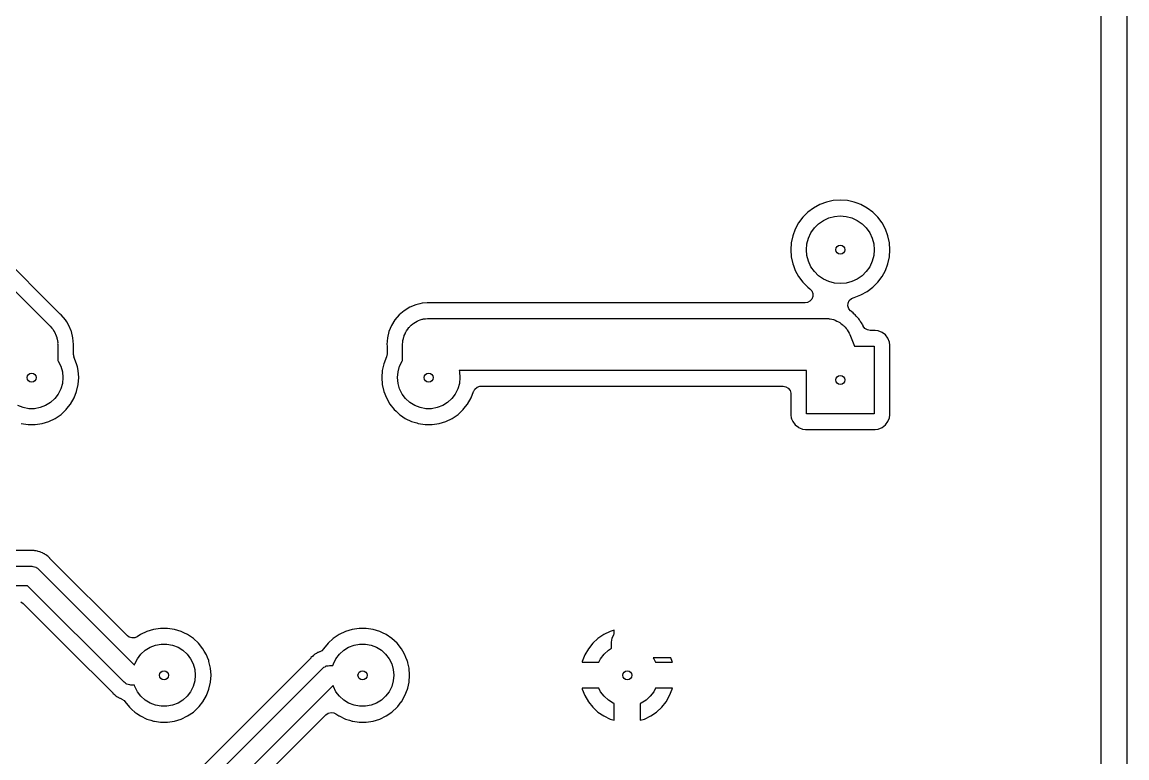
# Model space of a CAD drawing. Extents: x 0.79 to 9.84, y -6.5 to -0.79.
# Drawn here: x 8.173 to 9.843, y -3.012 to -1.9 of the extents above; entities that cross this region are included whole.
import ezdxf

# ---------------------------------------------------------------- set-up
doc = ezdxf.new("R2010")
doc.units = 0
doc.header["$MEASUREMENT"] = 0
doc.layers.add('BLACK', color=7, linetype='CONTINUOUS')

msp = doc.modelspace()

# ---------------------------------------------------------------- linework, layer by layer
at = {"layer": 'BLACK', "linetype": 'CONTINUOUS'}
for p, q in [((9.8425, -0.7874), (9.8425, -6.4961)), ((9.8031, -0.8385), (9.8031, -6.4449)), ((7.8249, -1.9693), (8.2152, -2.3596)), ((8.2299, -2.3408), (7.8539, -1.9647)), ((9.3988, -2.1698), (9.3883, -2.1721)), ((9.4094, -2.1691), (9.3988, -2.1698)), ((9.3988, -2.1698), (9.3988, -2.1698)), ((9.4201, -2.1698), (9.4094, -2.1691)), ((9.4094, -2.1691), (9.4094, -2.1691)), ((9.4306, -2.1721), (9.4201, -2.1698)), ((9.4201, -2.1698), (9.4201, -2.1698)), ((9.3689, -2.181), (9.3603, -2.1874)), ((9.3783, -2.1759), (9.3689, -2.181)), ((9.3689, -2.181), (9.3689, -2.181)), ((9.3883, -2.1721), (9.3783, -2.1759)), ((9.4348, -2.1737), (9.4306, -2.1721)), ((9.4406, -2.1759), (9.4348, -2.1737)), ((9.45, -2.181), (9.4406, -2.1759)), ((9.4406, -2.1759), (9.4406, -2.1759)), ((9.4406, -2.1759), (9.4406, -2.1759)), ((9.4586, -2.1874), (9.45, -2.181)), ((9.45, -2.181), (9.45, -2.181)), ((9.3463, -2.2035), (9.3412, -2.2129)), ((9.3528, -2.195), (9.3463, -2.2035)), ((9.3463, -2.2035), (9.3463, -2.2035)), ((9.3603, -2.1874), (9.3528, -2.195)), ((9.3766, -2.2049), (9.3839, -2.1998)), ((9.3839, -2.1998), (9.3919, -2.196)), ((9.3919, -2.196), (9.4006, -2.1937)), ((9.4006, -2.1937), (9.4094, -2.1929)), ((9.4094, -2.1929), (9.4183, -2.1937)), ((9.4183, -2.1937), (9.427, -2.196)), ((9.427, -2.196), (9.435, -2.1998)), ((9.435, -2.1998), (9.4423, -2.2049)), ((9.4661, -2.195), (9.4586, -2.1874)), ((9.4586, -2.1874), (9.4586, -2.1874)), ((9.4726, -2.2035), (9.4661, -2.195)), ((9.4777, -2.2129), (9.4726, -2.2035)), ((9.3412, -2.2129), (9.3375, -2.223)), ((9.3614, -2.2266), (9.3651, -2.2185)), ((9.3651, -2.2185), (9.3702, -2.2112)), ((9.3702, -2.2112), (9.3766, -2.2049)), ((9.4423, -2.2049), (9.4487, -2.2112)), ((9.4487, -2.2112), (9.4538, -2.2185)), ((9.4538, -2.2185), (9.4575, -2.2266)), ((9.4814, -2.223), (9.4777, -2.2129)), ((9.3352, -2.2334), (9.3344, -2.2441)), ((9.3375, -2.223), (9.3352, -2.2334)), ((9.3352, -2.2334), (9.3352, -2.2334)), ((9.3583, -2.2441), (9.359, -2.2352)), ((9.359, -2.2352), (9.3614, -2.2266)), ((9.4575, -2.2266), (9.4599, -2.2352)), ((9.4599, -2.2352), (9.4606, -2.2441)), ((9.4837, -2.2334), (9.4814, -2.223)), ((9.4845, -2.2441), (9.4837, -2.2334)), ((9.3344, -2.2441), (9.3344, -2.2441)), ((9.3344, -2.2441), (9.3352, -2.2548)), ((9.359, -2.253), (9.3583, -2.2441)), ((9.3614, -2.2616), (9.359, -2.253)), ((9.4599, -2.253), (9.4575, -2.2616)), ((9.4606, -2.2441), (9.4599, -2.253)), ((9.4837, -2.2548), (9.4845, -2.2441)), ((9.3352, -2.2548), (9.3352, -2.2548)), ((9.3352, -2.2548), (9.3375, -2.2652)), ((9.3375, -2.2652), (9.3385, -2.2681)), ((9.3385, -2.2681), (9.3412, -2.2753)), ((9.3651, -2.2697), (9.3614, -2.2616)), ((9.3702, -2.277), (9.3651, -2.2697)), ((9.4538, -2.2697), (9.4487, -2.277)), ((9.4575, -2.2616), (9.4538, -2.2697)), ((9.4777, -2.2753), (9.4814, -2.2652)), ((9.4814, -2.2652), (9.4837, -2.2548)), ((9.3412, -2.2753), (9.3412, -2.2753)), ((9.3412, -2.2753), (9.3412, -2.2753)), ((9.3412, -2.2753), (9.3463, -2.2847)), ((9.3463, -2.2847), (9.3463, -2.2847)), ((9.3463, -2.2847), (9.3528, -2.2932)), ((9.3766, -2.2833), (9.3702, -2.277)), ((9.3839, -2.2884), (9.3766, -2.2833)), ((9.4423, -2.2833), (9.435, -2.2884)), ((9.4487, -2.277), (9.4423, -2.2833)), ((9.4661, -2.2932), (9.4726, -2.2847)), ((9.4726, -2.2847), (9.4777, -2.2753)), ((9.3528, -2.2932), (9.3603, -2.3008)), ((9.3603, -2.3008), (9.3635, -2.3032)), ((9.3635, -2.3032), (9.3665, -2.3064)), ((9.3919, -2.2922), (9.3839, -2.2884)), ((9.4006, -2.2945), (9.3919, -2.2922)), ((9.4094, -2.2953), (9.4006, -2.2945)), ((9.4183, -2.2945), (9.4094, -2.2953)), ((9.427, -2.2922), (9.4183, -2.2945)), ((9.435, -2.2884), (9.427, -2.2922)), ((9.45, -2.3072), (9.4586, -2.3008)), ((9.4586, -2.3008), (9.4661, -2.2932)), ((9.3665, -2.3188), (9.3636, -2.322)), ((9.3665, -2.3064), (9.368, -2.3104)), ((9.3681, -2.3147), (9.3665, -2.3188)), ((9.368, -2.3104), (9.3681, -2.3147)), ((9.423, -2.3209), (9.4261, -2.3179)), ((9.4261, -2.3179), (9.4301, -2.3162)), ((9.4301, -2.3162), (9.4306, -2.3161)), ((9.4306, -2.3161), (9.4406, -2.3123)), ((9.4406, -2.3123), (9.45, -2.3072)), ((8.7502, -2.3363), (8.7427, -2.3427)), ((8.7587, -2.3311), (8.7502, -2.3363)), ((8.7502, -2.3363), (8.7502, -2.3363)), ((8.7679, -2.3273), (8.7587, -2.3311)), ((8.7587, -2.3311), (8.7587, -2.3311)), ((8.7739, -2.3258), (8.7679, -2.3273)), ((8.7775, -2.325), (8.7739, -2.3258)), ((8.7849, -2.3244), (8.7775, -2.325)), ((8.7775, -2.325), (8.7775, -2.325)), ((8.7775, -2.325), (8.7775, -2.325)), ((8.7775, -2.325), (8.7775, -2.325)), ((8.7862, -2.3243), (8.7849, -2.3244)), ((8.7849, -2.3244), (8.7849, -2.3244)), ((8.7874, -2.3242), (8.7862, -2.3243)), ((8.7894, -2.3244), (8.7874, -2.3242)), ((8.7874, -2.3242), (8.7874, -2.3242)), ((8.7903, -2.3244), (8.7894, -2.3244)), ((9.3565, -2.3244), (8.7903, -2.3244)), ((9.3598, -2.3239), (9.3565, -2.3244)), ((9.3636, -2.322), (9.3598, -2.3239)), ((9.4209, -2.3291), (9.4212, -2.3248)), ((9.4223, -2.3333), (9.4209, -2.3291)), ((9.4212, -2.3248), (9.423, -2.3209)), ((9.425, -2.3366), (9.4223, -2.3333)), ((9.4261, -2.3376), (9.425, -2.3366)), ((8.2306, -2.3414), (8.2299, -2.3408)), ((8.2321, -2.3427), (8.2306, -2.3414)), ((8.2385, -2.3502), (8.2321, -2.3427)), ((8.2321, -2.3427), (8.2321, -2.3427)), ((8.2404, -2.3532), (8.2385, -2.3502)), ((8.2385, -2.3502), (8.2385, -2.3502)), ((8.2385, -2.3502), (8.2385, -2.3502)), ((8.2435, -2.3584), (8.2404, -2.3532)), ((8.7363, -2.3502), (8.7311, -2.3587)), ((8.7427, -2.3427), (8.7363, -2.3502)), ((8.7363, -2.3502), (8.7363, -2.3502)), ((8.7427, -2.3427), (8.7427, -2.3427)), ((8.7649, -2.3551), (8.7675, -2.3536)), ((8.7675, -2.3536), (8.7701, -2.3521)), ((8.7701, -2.3521), (8.771, -2.3517)), ((8.771, -2.3517), (8.7719, -2.3512)), ((8.7719, -2.3512), (8.7747, -2.3503)), ((8.7747, -2.3503), (8.7775, -2.3493)), ((8.7775, -2.3493), (8.7785, -2.3491)), ((8.7785, -2.3491), (8.7795, -2.3488)), ((8.7795, -2.3488), (8.7825, -2.3485)), ((8.7825, -2.3485), (8.7854, -2.3481)), ((8.7854, -2.3481), (8.7864, -2.3481)), ((8.7864, -2.3481), (8.7874, -2.348)), ((8.7874, -2.348), (9.3874, -2.348)), ((9.3874, -2.348), (9.3914, -2.3482)), ((9.3914, -2.3482), (9.3926, -2.3485)), ((9.3926, -2.3485), (9.3939, -2.3486)), ((9.3939, -2.3486), (9.3965, -2.3493)), ((9.3965, -2.3493), (9.3992, -2.3498)), ((9.3992, -2.3498), (9.4004, -2.3503)), ((9.4004, -2.3503), (9.4016, -2.3507)), ((9.4016, -2.3507), (9.404, -2.3519)), ((9.404, -2.3519), (9.4065, -2.353)), ((9.4065, -2.353), (9.4076, -2.3537)), ((9.4076, -2.3537), (9.4087, -2.3543)), ((9.4269, -2.3382), (9.4261, -2.3376)), ((9.4286, -2.3394), (9.4269, -2.3382)), ((9.4299, -2.3408), (9.4286, -2.3394)), ((9.4306, -2.3414), (9.4299, -2.3408)), ((9.4321, -2.3427), (9.4306, -2.3414)), ((9.4335, -2.3443), (9.4321, -2.3427)), ((9.4321, -2.3427), (9.4321, -2.3427)), ((9.4341, -2.345), (9.4335, -2.3443)), ((9.4346, -2.3455), (9.4341, -2.345)), ((9.4356, -2.3465), (9.4346, -2.3455)), ((9.4367, -2.348), (9.4356, -2.3465)), ((9.4373, -2.3488), (9.4367, -2.348)), ((9.4385, -2.3502), (9.4373, -2.3488)), ((9.4396, -2.352), (9.4385, -2.3502)), ((9.4385, -2.3502), (9.4385, -2.3502)), ((9.4385, -2.3502), (9.4385, -2.3502)), ((9.4401, -2.3528), (9.4396, -2.352)), ((9.4414, -2.3545), (9.4401, -2.3528)), ((8.2152, -2.3596), (8.2179, -2.3625)), ((8.2179, -2.3625), (8.2187, -2.3638)), ((8.2187, -2.3638), (8.2197, -2.3649)), ((8.2197, -2.3649), (8.2209, -2.3671)), ((8.2209, -2.3671), (8.2223, -2.3692)), ((8.2223, -2.3692), (8.2229, -2.3706)), ((8.2229, -2.3706), (8.2236, -2.3719)), ((8.2437, -2.3587), (8.2435, -2.3584)), ((8.2471, -2.3667), (8.2437, -2.3587)), ((8.2475, -2.3679), (8.2471, -2.3667)), ((8.2498, -2.3775), (8.2475, -2.3679)), ((8.7273, -2.3679), (8.725, -2.3775)), ((8.7311, -2.3587), (8.7273, -2.3679)), ((8.7311, -2.3587), (8.7311, -2.3587)), ((8.7518, -2.371), (8.753, -2.3683)), ((8.753, -2.3683), (8.7535, -2.3675)), ((8.7535, -2.3675), (8.754, -2.3666)), ((8.754, -2.3666), (8.7558, -2.3642)), ((8.7558, -2.3642), (8.7575, -2.3618)), ((8.7575, -2.3618), (8.7583, -2.3611)), ((8.7583, -2.3611), (8.7589, -2.3603)), ((8.7589, -2.3603), (8.7611, -2.3583)), ((8.7611, -2.3583), (8.7633, -2.3563)), ((8.7633, -2.3563), (8.7642, -2.3557)), ((8.7642, -2.3557), (8.7649, -2.3551)), ((9.4087, -2.3543), (9.4108, -2.356)), ((9.4108, -2.356), (9.413, -2.3575)), ((9.413, -2.3575), (9.4139, -2.3585)), ((9.4139, -2.3585), (9.4149, -2.3593)), ((9.4149, -2.3593), (9.4167, -2.3613)), ((9.4167, -2.3613), (9.4185, -2.3633)), ((9.4185, -2.3633), (9.4192, -2.3644)), ((9.4192, -2.3644), (9.42, -2.3654)), ((9.42, -2.3654), (9.4213, -2.3678)), ((9.4213, -2.3678), (9.4227, -2.3701)), ((9.4227, -2.3701), (9.4232, -2.3713)), ((9.4422, -2.3562), (9.4414, -2.3545)), ((9.4414, -2.3545), (9.4414, -2.3545)), ((9.4427, -2.357), (9.4422, -2.3562)), ((9.4437, -2.3587), (9.4427, -2.357)), ((9.4438, -2.3589), (9.4437, -2.3587)), ((9.4437, -2.3587), (9.4437, -2.3587)), ((9.4437, -2.3587), (9.4437, -2.3587)), ((9.4441, -2.3596), (9.4438, -2.3589)), ((9.4467, -2.363), (9.4441, -2.3596)), ((9.4504, -2.3653), (9.4467, -2.363)), ((9.4547, -2.3661), (9.4504, -2.3653)), ((9.4622, -2.3661), (9.4547, -2.3661)), ((9.4668, -2.3667), (9.4622, -2.3661)), ((9.4622, -2.3661), (9.4622, -2.3661)), ((9.4726, -2.3691), (9.4668, -2.3667)), ((9.4668, -2.3667), (9.4668, -2.3667)), ((9.4775, -2.3729), (9.4726, -2.3691)), ((9.4726, -2.3691), (9.4726, -2.3691)), ((8.2236, -2.3719), (8.2243, -2.3743)), ((8.2243, -2.3743), (8.2253, -2.3766)), ((8.2253, -2.3766), (8.2255, -2.378)), ((8.2255, -2.378), (8.226, -2.3795)), ((8.226, -2.3795), (8.2262, -2.382)), ((8.2262, -2.382), (8.2267, -2.3844)), ((8.2267, -2.3844), (8.2266, -2.3859)), ((8.2266, -2.3859), (8.2268, -2.3874)), ((8.2268, -2.3874), (8.2268, -2.4115)), ((8.2506, -2.3874), (8.2498, -2.3775)), ((8.2498, -2.3775), (8.2498, -2.3775)), ((8.2498, -2.3775), (8.2498, -2.3775)), ((8.2504, -2.3894), (8.2506, -2.3874)), ((8.2506, -2.3874), (8.2506, -2.3874)), ((8.725, -2.3775), (8.7242, -2.3874)), ((8.7242, -2.3874), (8.7242, -2.3874)), ((8.7242, -2.3874), (8.7244, -2.3894)), ((8.725, -2.3775), (8.725, -2.3775)), ((8.748, -2.3874), (8.7482, -2.3834)), ((8.748, -2.4115), (8.748, -2.3874)), ((8.7482, -2.3834), (8.7484, -2.3824)), ((8.7484, -2.3824), (8.7485, -2.3814)), ((8.7485, -2.3814), (8.7492, -2.3785)), ((8.7492, -2.3785), (8.7498, -2.3756)), ((8.7498, -2.3756), (8.7502, -2.3747)), ((8.7502, -2.3747), (8.7505, -2.3737)), ((8.7505, -2.3737), (8.7518, -2.371)), ((9.4232, -2.3713), (9.4238, -2.3724)), ((9.4238, -2.3724), (9.431, -2.3898)), ((9.4813, -2.3778), (9.4775, -2.3729)), ((9.4775, -2.3729), (9.4775, -2.3729)), ((9.4837, -2.3836), (9.4813, -2.3778)), ((9.4813, -2.3778), (9.4813, -2.3778)), ((9.4843, -2.3882), (9.4837, -2.3836)), ((8.2504, -2.3903), (8.2504, -2.3894)), ((8.2504, -2.4017), (8.2504, -2.3903)), ((8.2504, -2.4027), (8.2504, -2.4017)), ((8.2514, -2.4061), (8.2504, -2.4027)), ((8.7244, -2.4017), (8.7236, -2.406)), ((8.7244, -2.3894), (8.7244, -2.3903)), ((8.7244, -2.3903), (8.7244, -2.4017)), ((9.431, -2.3898), (9.4606, -2.3898)), ((9.4606, -2.3898), (9.4606, -2.4921)), ((9.4843, -2.4937), (9.4843, -2.3882)), ((8.2268, -2.4115), (8.2276, -2.4125)), ((8.2276, -2.4125), (8.2315, -2.4203)), ((8.2315, -2.4203), (8.2338, -2.4287)), ((8.2553, -2.4164), (8.2513, -2.4061)), ((8.2513, -2.4061), (8.2514, -2.4061)), ((8.2564, -2.4212), (8.2553, -2.4164)), ((8.7195, -2.4164), (8.7171, -2.4268)), ((8.7235, -2.4062), (8.7195, -2.4164)), ((8.7236, -2.406), (8.7235, -2.4062)), ((8.741, -2.4287), (8.7433, -2.4203)), ((8.7433, -2.4203), (8.7472, -2.4125)), ((8.7472, -2.4125), (8.748, -2.4115)), ((8.2338, -2.4287), (8.2346, -2.4374)), ((8.2346, -2.4374), (8.2338, -2.4461)), ((8.2577, -2.4268), (8.2564, -2.4212)), ((8.2585, -2.4374), (8.2577, -2.4268)), ((8.2577, -2.448), (8.2585, -2.4374)), ((8.7171, -2.4268), (8.7163, -2.4374)), ((8.7163, -2.4374), (8.7171, -2.448)), ((8.7402, -2.4374), (8.741, -2.4287)), ((8.741, -2.4461), (8.7402, -2.4374)), ((9.3583, -2.4268), (8.8333, -2.4268)), ((8.8333, -2.4268), (8.8338, -2.4287)), ((8.8338, -2.4287), (8.8346, -2.4374)), ((8.8346, -2.4374), (8.8338, -2.4461)), ((9.3583, -2.4921), (9.3583, -2.4268)), ((8.2338, -2.4461), (8.2315, -2.4545)), ((8.2553, -2.4584), (8.2577, -2.448)), ((8.7171, -2.448), (8.7195, -2.4584)), ((8.7433, -2.4545), (8.741, -2.4461)), ((8.8338, -2.4461), (8.8315, -2.4545)), ((8.8572, -2.4549), (8.8605, -2.452)), ((8.8605, -2.452), (8.8646, -2.4506)), ((8.8646, -2.4506), (8.8665, -2.4504)), ((8.8665, -2.4504), (9.3229, -2.4504)), ((9.3229, -2.4504), (9.3271, -2.4512)), ((9.3271, -2.4512), (9.3308, -2.4535)), ((9.3308, -2.4535), (9.3334, -2.4569)), ((8.2223, -2.4692), (8.2159, -2.4751)), ((8.2276, -2.4623), (8.2223, -2.4692)), ((8.2315, -2.4545), (8.2276, -2.4623)), ((8.2461, -2.4774), (8.2514, -2.4682)), ((8.2514, -2.4682), (8.2553, -2.4584)), ((8.7195, -2.4584), (8.7234, -2.4682)), ((8.7234, -2.4682), (8.7234, -2.4682)), ((8.7234, -2.4682), (8.7287, -2.4774)), ((8.7472, -2.4623), (8.7433, -2.4545)), ((8.7525, -2.4692), (8.7472, -2.4623)), ((8.7589, -2.4751), (8.7525, -2.4692)), ((8.8223, -2.4692), (8.8159, -2.4751)), ((8.8276, -2.4623), (8.8223, -2.4692)), ((8.8315, -2.4545), (8.8276, -2.4623)), ((8.8461, -2.4774), (8.8514, -2.4682)), ((8.8514, -2.4682), (8.8553, -2.4584)), ((8.8553, -2.4584), (8.8555, -2.4579)), ((8.8553, -2.4584), (8.8553, -2.4584)), ((8.8555, -2.4579), (8.8556, -2.458)), ((8.8556, -2.458), (8.8572, -2.4549)), ((9.3334, -2.4569), (9.3346, -2.4611)), ((9.3346, -2.4611), (9.3346, -2.4622)), ((9.3346, -2.4622), (9.3346, -2.4937)), ((8.1745, -2.4828), (8.1663, -2.4797)), ((8.183, -2.4844), (8.1745, -2.4828)), ((8.1918, -2.4844), (8.183, -2.4844)), ((8.2003, -2.4828), (8.1918, -2.4844)), ((8.2085, -2.4797), (8.2003, -2.4828)), ((8.2159, -2.4751), (8.2085, -2.4797)), ((8.2317, -2.493), (8.2395, -2.4858)), ((8.2395, -2.4858), (8.2407, -2.4842)), ((8.2407, -2.4842), (8.2461, -2.4774)), ((8.2461, -2.4774), (8.2461, -2.4774)), ((8.2461, -2.4774), (8.2461, -2.4774)), ((8.7287, -2.4774), (8.7353, -2.4858)), ((8.7353, -2.4858), (8.7382, -2.4884)), ((8.7663, -2.4797), (8.7589, -2.4751)), ((8.7745, -2.4828), (8.7663, -2.4797)), ((8.783, -2.4844), (8.7745, -2.4828)), ((8.7918, -2.4844), (8.783, -2.4844)), ((8.8003, -2.4828), (8.7918, -2.4844)), ((8.8085, -2.4797), (8.8003, -2.4828)), ((8.8159, -2.4751), (8.8085, -2.4797)), ((8.8317, -2.493), (8.8395, -2.4858)), ((8.8395, -2.4858), (8.8407, -2.4842)), ((8.8407, -2.4842), (8.8461, -2.4774)), ((8.8461, -2.4774), (8.8461, -2.4774)), ((8.8461, -2.4774), (8.8461, -2.4774)), ((8.2032, -2.5067), (8.2134, -2.5036)), ((8.2134, -2.5036), (8.2229, -2.499)), ((8.2229, -2.499), (8.2317, -2.493)), ((8.7382, -2.4884), (8.7431, -2.493)), ((8.7431, -2.493), (8.7449, -2.4942)), ((8.7449, -2.4942), (8.7519, -2.499)), ((8.7519, -2.499), (8.7519, -2.499)), ((8.7519, -2.499), (8.7519, -2.499)), ((8.7519, -2.499), (8.7614, -2.5036)), ((8.7614, -2.5036), (8.7614, -2.5036)), ((8.7614, -2.5036), (8.7614, -2.5036)), ((8.7614, -2.5036), (8.7692, -2.506)), ((8.8032, -2.5067), (8.8134, -2.5036)), ((8.8134, -2.5036), (8.8229, -2.499)), ((8.8229, -2.499), (8.8317, -2.493)), ((9.3346, -2.4937), (9.3347, -2.4942)), ((9.3347, -2.4942), (9.3352, -2.4983)), ((9.3352, -2.4983), (9.3358, -2.4996)), ((9.3358, -2.4996), (9.3376, -2.504)), ((9.3376, -2.504), (9.3376, -2.504)), ((9.3376, -2.504), (9.3376, -2.504)), ((9.3376, -2.504), (9.3414, -2.509)), ((9.4606, -2.4921), (9.3583, -2.4921)), ((9.4775, -2.509), (9.4813, -2.504)), ((9.4813, -2.504), (9.4837, -2.4983)), ((9.4837, -2.4983), (9.4843, -2.4937)), ((8.1716, -2.5067), (8.175, -2.5072)), ((8.175, -2.5072), (8.1821, -2.5083)), ((8.1821, -2.5083), (8.1821, -2.5083)), ((8.1821, -2.5083), (8.1821, -2.5083)), ((8.1821, -2.5083), (8.1927, -2.5083)), ((8.1927, -2.5083), (8.2032, -2.5067)), ((8.1927, -2.5083), (8.1927, -2.5083)), ((8.7692, -2.506), (8.7716, -2.5067)), ((8.7716, -2.5067), (8.7716, -2.5067)), ((8.7716, -2.5067), (8.7716, -2.5067)), ((8.7716, -2.5067), (8.775, -2.5072)), ((8.775, -2.5072), (8.7821, -2.5083)), ((8.7821, -2.5083), (8.7821, -2.5083)), ((8.7821, -2.5083), (8.7821, -2.5083)), ((8.7821, -2.5083), (8.7927, -2.5083)), ((8.7927, -2.5083), (8.8032, -2.5067)), ((8.7927, -2.5083), (8.7927, -2.5083)), ((9.3414, -2.509), (9.3414, -2.509)), ((9.3414, -2.509), (9.346, -2.5125)), ((9.346, -2.5125), (9.3463, -2.5128)), ((9.3463, -2.5128), (9.3463, -2.5128)), ((9.3463, -2.5128), (9.3463, -2.5128)), ((9.3463, -2.5128), (9.3515, -2.5149)), ((9.3515, -2.5149), (9.3521, -2.5152)), ((9.3521, -2.5152), (9.3567, -2.5158)), ((9.3567, -2.5158), (9.4622, -2.5158)), ((9.4622, -2.5158), (9.4668, -2.5152)), ((9.4668, -2.5152), (9.4726, -2.5128)), ((9.4726, -2.5128), (9.4775, -2.509)), ((8.1842, -2.699), (7.7852, -2.699)), ((8.1857, -2.6989), (8.1842, -2.699)), ((8.1861, -2.6989), (8.1857, -2.6989)), ((8.1864, -2.6988), (8.1861, -2.6989)), ((8.1872, -2.6989), (8.1864, -2.6988)), ((8.1864, -2.6988), (8.1864, -2.6988)), ((8.1884, -2.699), (8.1872, -2.6989)), ((8.1893, -2.699), (8.1884, -2.699)), ((8.1913, -2.699), (8.1893, -2.699)), ((8.192, -2.6991), (8.1913, -2.699)), ((8.1913, -2.699), (8.1913, -2.699)), ((8.1935, -2.6993), (8.192, -2.6991)), ((8.1942, -2.6994), (8.1935, -2.6993)), ((8.1961, -2.7), (8.1942, -2.6994)), ((8.1942, -2.6994), (8.1942, -2.6994)), ((8.197, -2.7002), (8.1961, -2.7)), ((8.199, -2.7006), (8.197, -2.7002)), ((8.1996, -2.7009), (8.199, -2.7006)), ((8.199, -2.7006), (8.199, -2.7006)), ((8.199, -2.7006), (8.199, -2.7006)), ((8.201, -2.7014), (8.1996, -2.7009)), ((8.2017, -2.7016), (8.201, -2.7014)), ((8.2035, -2.7025), (8.2017, -2.7016)), ((8.2017, -2.7016), (8.2017, -2.7016)), ((8.2043, -2.7029), (8.2035, -2.7025)), ((8.2061, -2.7036), (8.2043, -2.7029)), ((8.2067, -2.7041), (8.2061, -2.7036)), ((8.2061, -2.7036), (8.2061, -2.7036)), ((8.208, -2.7048), (8.2067, -2.7041)), ((8.2086, -2.7052), (8.208, -2.7048)), ((8.2102, -2.7064), (8.2086, -2.7052)), ((8.2086, -2.7052), (8.2086, -2.7052)), ((8.2109, -2.707), (8.2102, -2.7064)), ((8.2125, -2.7081), (8.2109, -2.707)), ((8.2138, -2.7094), (8.2125, -2.7081)), ((8.2148, -2.7105), (8.2138, -2.7094)), ((8.215, -2.7107), (8.2148, -2.7105)), ((8.3321, -2.8277), (8.215, -2.7107)), ((7.7673, -2.7226), (8.1874, -2.7226)), ((8.1874, -2.7226), (8.1889, -2.7228)), ((8.1889, -2.7228), (8.1892, -2.7228)), ((8.1892, -2.7228), (8.1894, -2.7228)), ((8.1894, -2.7228), (8.1898, -2.7228)), ((8.1898, -2.7228), (8.1918, -2.7235)), ((8.1918, -2.7235), (8.1939, -2.7241)), ((8.1939, -2.7241), (8.1941, -2.7243)), ((8.1941, -2.7243), (8.1944, -2.7244)), ((8.1944, -2.7244), (8.1961, -2.7257)), ((8.1961, -2.7257), (8.1978, -2.727)), ((8.1978, -2.727), (8.3429, -2.872)), ((8.1813, -2.7522), (7.7673, -2.7522)), ((8.327, -2.8978), (8.1813, -2.7522)), ((8.1709, -2.7766), (8.1745, -2.7789)), ((8.1745, -2.7789), (8.1749, -2.7793)), ((8.1749, -2.7793), (8.2425, -2.8468)), ((8.3614, -2.8212), (8.3519, -2.8258)), ((8.3716, -2.8181), (8.3614, -2.8212)), ((8.3614, -2.8212), (8.3614, -2.8212)), ((8.3821, -2.8165), (8.3716, -2.8181)), ((8.3716, -2.8181), (8.3716, -2.8181)), ((8.3927, -2.8165), (8.3821, -2.8165)), ((8.3821, -2.8165), (8.3821, -2.8165)), ((8.4032, -2.8181), (8.3927, -2.8165)), ((8.3927, -2.8165), (8.3927, -2.8165)), ((8.4134, -2.8212), (8.4032, -2.8181)), ((8.4032, -2.8181), (8.4032, -2.8181)), ((8.4175, -2.8232), (8.4134, -2.8212)), ((8.4134, -2.8212), (8.4134, -2.8212)), ((8.4134, -2.8212), (8.4134, -2.8212)), ((8.4134, -2.8212), (8.4134, -2.8212)), ((8.6614, -2.8212), (8.6519, -2.8258)), ((8.6716, -2.8181), (8.6614, -2.8212)), ((8.6614, -2.8212), (8.6614, -2.8212)), ((8.6821, -2.8165), (8.6716, -2.8181)), ((8.6716, -2.8181), (8.6716, -2.8181)), ((8.6927, -2.8165), (8.6821, -2.8165)), ((8.6821, -2.8165), (8.6821, -2.8165)), ((8.7032, -2.8181), (8.6927, -2.8165)), ((8.6927, -2.8165), (8.6927, -2.8165)), ((8.7134, -2.8212), (8.7032, -2.8181)), ((8.7032, -2.8181), (8.7032, -2.8181)), ((8.7175, -2.8232), (8.7134, -2.8212)), ((8.7134, -2.8212), (8.7134, -2.8212)), ((8.7134, -2.8212), (8.7134, -2.8212)), ((8.7134, -2.8212), (8.7134, -2.8212)), ((9.0614, -2.8212), (9.0519, -2.8259)), ((9.0677, -2.8193), (9.0614, -2.8212)), ((9.0614, -2.8212), (9.0614, -2.8212)), ((9.0677, -2.8246), (9.0677, -2.8193)), ((8.3346, -2.8297), (8.3321, -2.8277)), ((8.3387, -2.8311), (8.3346, -2.8297)), ((8.3431, -2.8309), (8.3387, -2.8311)), ((8.347, -2.8291), (8.3431, -2.8309)), ((8.3519, -2.8258), (8.347, -2.8291)), ((8.3519, -2.8258), (8.3519, -2.8258)), ((8.4229, -2.8258), (8.4175, -2.8232)), ((8.4317, -2.8318), (8.4229, -2.8258)), ((8.4319, -2.832), (8.4317, -2.8318)), ((8.4317, -2.8318), (8.4317, -2.8318)), ((8.4395, -2.8391), (8.4319, -2.832)), ((8.6429, -2.832), (8.6353, -2.8391)), ((8.6431, -2.8318), (8.6429, -2.832)), ((8.6519, -2.8258), (8.6431, -2.8318)), ((8.6431, -2.8318), (8.6431, -2.8318)), ((8.6431, -2.8318), (8.6431, -2.8318)), ((8.6519, -2.8258), (8.6519, -2.8258)), ((8.7229, -2.8258), (8.7175, -2.8232)), ((8.7317, -2.8318), (8.7229, -2.8258)), ((8.7319, -2.832), (8.7317, -2.8318)), ((8.7317, -2.8318), (8.7317, -2.8318)), ((8.7395, -2.8391), (8.7319, -2.832)), ((9.0431, -2.8318), (9.0353, -2.8391)), ((9.0519, -2.8259), (9.0431, -2.8318)), ((9.0431, -2.8318), (9.0431, -2.8318)), ((9.0519, -2.8259), (9.0519, -2.8259)), ((9.0638, -2.8374), (9.0646, -2.8313)), ((9.0638, -2.8467), (9.0638, -2.8374)), ((9.0646, -2.8313), (9.0669, -2.8256)), ((9.0669, -2.8256), (9.0677, -2.8246)), ((8.2425, -2.8468), (8.3098, -2.9141)), ((8.3525, -2.8556), (8.3589, -2.8497)), ((8.3589, -2.8497), (8.3663, -2.8451)), ((8.3663, -2.8451), (8.3745, -2.842)), ((8.3745, -2.842), (8.383, -2.8404)), ((8.383, -2.8404), (8.3918, -2.8404)), ((8.3918, -2.8404), (8.4003, -2.842)), ((8.4003, -2.842), (8.4085, -2.8451)), ((8.4085, -2.8451), (8.4159, -2.8497)), ((8.4159, -2.8497), (8.4223, -2.8556)), ((8.4461, -2.8474), (8.4395, -2.8391)), ((8.4482, -2.8509), (8.4461, -2.8474)), ((8.4461, -2.8474), (8.4461, -2.8474)), ((8.4461, -2.8474), (8.4461, -2.8474)), ((8.4514, -2.8566), (8.4482, -2.8509)), ((8.6171, -2.8547), (8.6153, -2.8557)), ((8.6179, -2.8543), (8.6171, -2.8547)), ((8.6195, -2.8532), (8.6179, -2.8543)), ((8.6202, -2.8529), (8.6195, -2.8532)), ((8.6215, -2.8523), (8.6202, -2.8529)), ((8.6222, -2.8519), (8.6215, -2.8523)), ((8.6226, -2.8518), (8.6222, -2.8519)), ((8.6222, -2.8519), (8.6222, -2.8519)), ((8.6257, -2.8503), (8.6226, -2.8518)), ((8.6283, -2.8477), (8.6257, -2.8503)), ((8.6284, -2.8477), (8.6283, -2.8477)), ((8.6353, -2.8391), (8.6284, -2.8477)), ((8.6525, -2.8556), (8.6589, -2.8497)), ((8.6589, -2.8497), (8.6663, -2.8451)), ((8.6663, -2.8451), (8.6745, -2.842)), ((8.6745, -2.842), (8.683, -2.8404)), ((8.683, -2.8404), (8.6918, -2.8404)), ((8.6918, -2.8404), (8.7003, -2.842)), ((8.7003, -2.842), (8.7085, -2.8451)), ((8.7085, -2.8451), (8.7159, -2.8497)), ((8.7159, -2.8497), (8.7223, -2.8556)), ((8.7461, -2.8474), (8.7395, -2.8391)), ((8.7482, -2.8509), (8.7461, -2.8474)), ((8.7461, -2.8474), (8.7461, -2.8474)), ((8.7461, -2.8474), (8.7461, -2.8474)), ((8.7514, -2.8566), (8.7482, -2.8509)), ((9.0287, -2.8474), (9.0234, -2.8566)), ((9.0353, -2.8391), (9.0287, -2.8474)), ((9.0287, -2.8474), (9.0287, -2.8474)), ((9.0353, -2.8391), (9.0353, -2.8391)), ((9.0525, -2.8556), (9.0589, -2.8497)), ((9.0589, -2.8497), (9.0638, -2.8467)), ((8.608, -2.8625), (8.1749, -3.2955)), ((8.3429, -2.872), (8.3433, -2.8703)), ((8.3433, -2.8703), (8.3472, -2.8625)), ((8.3472, -2.8625), (8.3525, -2.8556)), ((8.4223, -2.8556), (8.4276, -2.8625)), ((8.4276, -2.8625), (8.4315, -2.8703)), ((8.4315, -2.8703), (8.4338, -2.8787)), ((8.453, -2.8605), (8.4514, -2.8566)), ((8.4514, -2.8566), (8.4514, -2.8566)), ((8.4549, -2.8653), (8.453, -2.8605)), ((8.4553, -2.8664), (8.4549, -2.8653)), ((8.4558, -2.8686), (8.4553, -2.8664)), ((8.4577, -2.8768), (8.4558, -2.8686)), ((8.609, -2.8614), (8.608, -2.8625)), ((8.6094, -2.8608), (8.609, -2.8614)), ((8.6109, -2.8595), (8.6094, -2.8608)), ((8.6094, -2.8608), (8.6094, -2.8608)), ((8.6116, -2.8589), (8.6109, -2.8595)), ((8.613, -2.8575), (8.6116, -2.8589)), ((8.6136, -2.8571), (8.613, -2.8575)), ((8.613, -2.8575), (8.613, -2.8575)), ((8.6148, -2.8562), (8.6136, -2.8571)), ((8.6153, -2.8557), (8.6148, -2.8562)), ((8.6427, -2.8726), (8.6433, -2.8703)), ((8.6433, -2.8703), (8.6472, -2.8625)), ((8.6472, -2.8625), (8.6525, -2.8556)), ((8.7223, -2.8556), (8.7276, -2.8625)), ((8.7276, -2.8625), (8.7315, -2.8703)), ((8.7315, -2.8703), (8.7338, -2.8787)), ((8.753, -2.8605), (8.7514, -2.8566)), ((8.7514, -2.8566), (8.7514, -2.8566)), ((8.7549, -2.8653), (8.753, -2.8605)), ((8.7553, -2.8664), (8.7549, -2.8653)), ((8.7556, -2.8677), (8.7553, -2.8664)), ((8.7558, -2.8686), (8.7556, -2.8677)), ((8.7577, -2.8768), (8.7558, -2.8686)), ((9.0195, -2.8665), (9.0192, -2.8677)), ((9.0192, -2.8677), (9.0447, -2.8677)), ((9.0192, -2.8677), (9.0192, -2.8677)), ((9.0234, -2.8566), (9.0195, -2.8665)), ((9.0195, -2.8665), (9.0195, -2.8665)), ((9.0234, -2.8566), (9.0234, -2.8566)), ((9.0447, -2.8677), (9.0472, -2.8625)), ((9.0472, -2.8625), (9.0525, -2.8556)), ((9.1264, -2.861), (9.1276, -2.8625)), ((9.1532, -2.861), (9.1264, -2.861)), ((9.1276, -2.8625), (9.1302, -2.8677)), ((9.1302, -2.8677), (9.1556, -2.8677)), ((9.1553, -2.8665), (9.1532, -2.861)), ((9.1556, -2.8677), (9.1553, -2.8665)), ((9.1553, -2.8665), (9.1553, -2.8665)), ((9.1556, -2.8677), (9.1556, -2.8677)), ((8.1813, -3.3226), (8.627, -2.877)), ((8.4338, -2.8787), (8.4346, -2.8874)), ((8.4346, -2.8874), (8.4338, -2.8961)), ((8.4585, -2.8874), (8.4577, -2.8768)), ((8.4577, -2.898), (8.4585, -2.8874)), ((8.627, -2.877), (8.6281, -2.876)), ((8.6281, -2.876), (8.6283, -2.8758)), ((8.6283, -2.8758), (8.6285, -2.8757)), ((8.6285, -2.8757), (8.6288, -2.8754)), ((8.6288, -2.8754), (8.6307, -2.8745)), ((8.6307, -2.8745), (8.6326, -2.8734)), ((8.6326, -2.8734), (8.6329, -2.8734)), ((8.6329, -2.8734), (8.6332, -2.8733)), ((8.6332, -2.8733), (8.6353, -2.873)), ((8.6353, -2.873), (8.6374, -2.8726)), ((8.6374, -2.8726), (8.6427, -2.8726)), ((8.7338, -2.8787), (8.7346, -2.8874)), ((8.7346, -2.8874), (8.7338, -2.8961)), ((8.7585, -2.8874), (8.7577, -2.8768)), ((8.7577, -2.898), (8.7585, -2.8874)), ((8.6429, -2.9028), (8.1978, -3.3478)), ((8.3287, -2.8991), (8.327, -2.8978)), ((8.3304, -2.9004), (8.3287, -2.8991)), ((8.3307, -2.9005), (8.3304, -2.9004)), ((8.3309, -2.9007), (8.3307, -2.9005)), ((8.333, -2.9013), (8.3309, -2.9007)), ((8.335, -2.902), (8.333, -2.9013)), ((8.3354, -2.902), (8.335, -2.902)), ((8.3356, -2.9021), (8.3354, -2.902)), ((8.3359, -2.902), (8.3356, -2.9021)), ((8.3374, -2.9022), (8.3359, -2.902)), ((8.3427, -2.9022), (8.3374, -2.9022)), ((8.3433, -2.9045), (8.3427, -2.9022)), ((8.3472, -2.9123), (8.3433, -2.9045)), ((8.4315, -2.9045), (8.4276, -2.9123)), ((8.4338, -2.8961), (8.4315, -2.9045)), ((8.4553, -2.9084), (8.4577, -2.898)), ((8.6433, -2.9045), (8.6429, -2.9028)), ((8.6472, -2.9123), (8.6433, -2.9045)), ((8.7315, -2.9045), (8.7276, -2.9123)), ((8.7338, -2.8961), (8.7315, -2.9045)), ((8.7556, -2.9071), (8.7577, -2.898)), ((8.3098, -2.9141), (8.31, -2.9143)), ((8.31, -2.9143), (8.3123, -2.9167)), ((8.3123, -2.9167), (8.3123, -2.9167)), ((8.3123, -2.9167), (8.3139, -2.9178)), ((8.3139, -2.9178), (8.3146, -2.9184)), ((8.3146, -2.9184), (8.3162, -2.9196)), ((8.3162, -2.9196), (8.3168, -2.92)), ((8.3168, -2.92), (8.3181, -2.9207)), ((8.3181, -2.9207), (8.3187, -2.9212)), ((8.3187, -2.9212), (8.3187, -2.9212)), ((8.3187, -2.9212), (8.3187, -2.9212)), ((8.3187, -2.9212), (8.3187, -2.9212)), ((8.3187, -2.9212), (8.3205, -2.9219)), ((8.3525, -2.9192), (8.3472, -2.9123)), ((8.3589, -2.9251), (8.3525, -2.9192)), ((8.4223, -2.9192), (8.4159, -2.9251)), ((8.4276, -2.9123), (8.4223, -2.9192)), ((8.4461, -2.9274), (8.4514, -2.9182)), ((8.4514, -2.9182), (8.4553, -2.9084)), ((8.6525, -2.9192), (8.6472, -2.9123)), ((8.6589, -2.9251), (8.6525, -2.9192)), ((8.7223, -2.9192), (8.7159, -2.9251)), ((8.7276, -2.9123), (8.7223, -2.9192)), ((8.7461, -2.9274), (8.7514, -2.9182)), ((8.7514, -2.9182), (8.7553, -2.9084)), ((8.7553, -2.9084), (8.7556, -2.9071)), ((9.0447, -2.9071), (9.0192, -2.9071)), ((9.0192, -2.9071), (9.0195, -2.9083)), ((9.0195, -2.9083), (9.0195, -2.9083)), ((9.0195, -2.9083), (9.0234, -2.9182)), ((9.0234, -2.9182), (9.0234, -2.9182)), ((9.0234, -2.9182), (9.0287, -2.9274)), ((9.0472, -2.9123), (9.0447, -2.9071)), ((9.0525, -2.9192), (9.0472, -2.9123)), ((9.0589, -2.9251), (9.0525, -2.9192)), ((9.1223, -2.9192), (9.1159, -2.9251)), ((9.1276, -2.9123), (9.1223, -2.9192)), ((9.1302, -2.9071), (9.1276, -2.9123)), ((9.1556, -2.9071), (9.1302, -2.9071)), ((9.1461, -2.9274), (9.1514, -2.9182)), ((9.1514, -2.9182), (9.1553, -2.9083)), ((9.1514, -2.9182), (9.1514, -2.9182)), ((9.1553, -2.9083), (9.1556, -2.9071)), ((9.1553, -2.9083), (9.1553, -2.9083)), ((8.3205, -2.9219), (8.3213, -2.9223)), ((8.3213, -2.9223), (8.3231, -2.9233)), ((8.3231, -2.9233), (8.3231, -2.9233)), ((8.3231, -2.9233), (8.3235, -2.9234)), ((8.3235, -2.9234), (8.3271, -2.9257)), ((8.3271, -2.9257), (8.3284, -2.9271)), ((8.3284, -2.9271), (8.3284, -2.9271)), ((8.3284, -2.9271), (8.3353, -2.9358)), ((8.3353, -2.9358), (8.3387, -2.939)), ((8.3663, -2.9297), (8.3589, -2.9251)), ((8.3745, -2.9328), (8.3663, -2.9297)), ((8.383, -2.9344), (8.3745, -2.9328)), ((8.3918, -2.9344), (8.383, -2.9344)), ((8.4003, -2.9328), (8.3918, -2.9344)), ((8.4085, -2.9297), (8.4003, -2.9328)), ((8.4159, -2.9251), (8.4085, -2.9297)), ((8.4317, -2.943), (8.4395, -2.9358)), ((8.4395, -2.9358), (8.4405, -2.9345)), ((8.4405, -2.9345), (8.4459, -2.9277)), ((8.4459, -2.9277), (8.4461, -2.9274)), ((8.6663, -2.9297), (8.6589, -2.9251)), ((8.6745, -2.9328), (8.6663, -2.9297)), ((8.683, -2.9344), (8.6745, -2.9328)), ((8.6918, -2.9344), (8.683, -2.9344)), ((8.7003, -2.9328), (8.6918, -2.9344)), ((8.7085, -2.9297), (8.7003, -2.9328)), ((8.7159, -2.9251), (8.7085, -2.9297)), ((8.7317, -2.943), (8.7395, -2.9358)), ((8.7395, -2.9358), (8.7405, -2.9345)), ((8.7405, -2.9345), (8.7459, -2.9277)), ((8.7459, -2.9277), (8.7461, -2.9274)), ((9.0287, -2.9274), (9.0287, -2.9274)), ((9.0287, -2.9274), (9.0353, -2.9357)), ((9.0353, -2.9357), (9.0353, -2.9357)), ((9.0353, -2.9357), (9.0431, -2.943)), ((9.0663, -2.9297), (9.0589, -2.9251)), ((9.0677, -2.9302), (9.0663, -2.9297)), ((9.0677, -2.9555), (9.0677, -2.9302)), ((9.1085, -2.9297), (9.1071, -2.9302)), ((9.1071, -2.9302), (9.1071, -2.9555)), ((9.1159, -2.9251), (9.1085, -2.9297)), ((9.1317, -2.943), (9.1395, -2.9357)), ((9.1395, -2.9357), (9.1461, -2.9274)), ((9.1395, -2.9357), (9.1395, -2.9357)), ((9.1461, -2.9274), (9.1461, -2.9274)), ((8.2168, -3.3623), (8.6321, -2.9471)), ((8.3387, -2.939), (8.3431, -2.943)), ((8.3431, -2.943), (8.3463, -2.9452)), ((8.3463, -2.9452), (8.3519, -2.949)), ((8.3519, -2.949), (8.3519, -2.949)), ((8.3519, -2.949), (8.3519, -2.949)), ((8.3519, -2.949), (8.3614, -2.9536)), ((8.3614, -2.9536), (8.3614, -2.9536)), ((8.3614, -2.9536), (8.3614, -2.9536)), ((8.3614, -2.9536), (8.3676, -2.9555)), ((8.4032, -2.9567), (8.4134, -2.9536)), ((8.4134, -2.9536), (8.4229, -2.949)), ((8.4229, -2.949), (8.4317, -2.943)), ((8.6321, -2.9471), (8.6356, -2.9446)), ((8.6356, -2.9446), (8.6398, -2.9436)), ((8.6398, -2.9436), (8.6441, -2.9442)), ((8.6441, -2.9442), (8.647, -2.9457)), ((8.647, -2.9457), (8.6518, -2.9489)), ((8.6518, -2.9489), (8.6519, -2.949)), ((8.6519, -2.949), (8.6614, -2.9536)), ((8.6614, -2.9536), (8.6614, -2.9536)), ((8.6614, -2.9536), (8.6614, -2.9536)), ((8.6614, -2.9536), (8.6676, -2.9555)), ((8.7032, -2.9567), (8.7134, -2.9536)), ((8.7134, -2.9536), (8.7229, -2.949)), ((8.7229, -2.949), (8.7317, -2.943)), ((9.0431, -2.943), (9.0431, -2.943)), ((9.0431, -2.943), (9.0519, -2.9489)), ((9.0519, -2.9489), (9.0519, -2.9489)), ((9.0519, -2.9489), (9.0614, -2.9536)), ((9.0614, -2.9536), (9.0677, -2.9555)), ((9.1071, -2.9555), (9.1134, -2.9536)), ((9.1134, -2.9536), (9.1229, -2.9489)), ((9.1229, -2.9489), (9.1317, -2.943)), ((9.1229, -2.9489), (9.1229, -2.9489)), ((8.3676, -2.9555), (8.3716, -2.9567)), ((8.3716, -2.9567), (8.3716, -2.9567)), ((8.3716, -2.9567), (8.3716, -2.9567)), ((8.3716, -2.9567), (8.3728, -2.9569)), ((8.3728, -2.9569), (8.3821, -2.9583)), ((8.3821, -2.9583), (8.3821, -2.9583)), ((8.3821, -2.9583), (8.3821, -2.9583)), ((8.3821, -2.9583), (8.3927, -2.9583)), ((8.3927, -2.9583), (8.4032, -2.9567)), ((8.3927, -2.9583), (8.3927, -2.9583)), ((8.6676, -2.9555), (8.6716, -2.9567)), ((8.6716, -2.9567), (8.6716, -2.9567)), ((8.6716, -2.9567), (8.6716, -2.9567)), ((8.6716, -2.9567), (8.6728, -2.9569)), ((8.6728, -2.9569), (8.6821, -2.9583)), ((8.6821, -2.9583), (8.6821, -2.9583)), ((8.6821, -2.9583), (8.6821, -2.9583)), ((8.6821, -2.9583), (8.6927, -2.9583)), ((8.6927, -2.9583), (8.7032, -2.9567)), ((8.6927, -2.9583), (8.6927, -2.9583))]:
    msp.add_line(p, q, dxfattribs=at)
at = {"layer": 'BLACK'}
for centre in [(9.4094, -2.2441), (8.1874, -2.4374), (8.7874, -2.4374), (9.4094, -2.4409), (8.3874, -2.8874), (8.6874, -2.8874), (9.0874, -2.8874)]:
    msp.add_circle(centre, 0.00689, dxfattribs=at)

doc.saveas('drawing.dxf')
